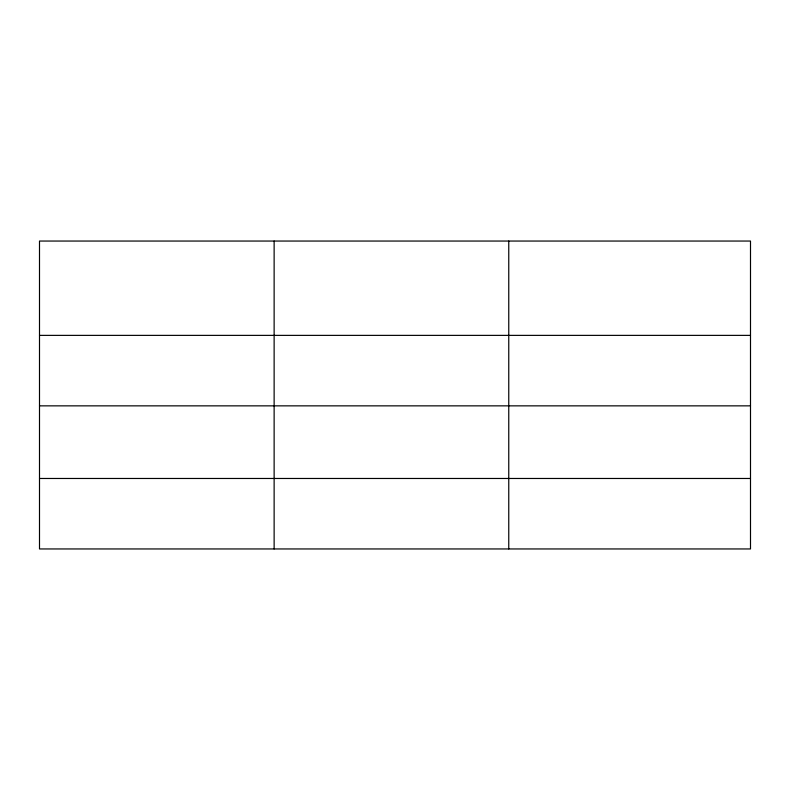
<?xml version="1.0" encoding="UTF-8"?>
<svg xmlns="http://www.w3.org/2000/svg" width="790" height="790" viewBox="0 0 790 790"><rect width="100%" height="100%" fill="white"/><g stroke="black" fill="none" stroke-linecap="round" stroke-linejoin="round"><path stroke-width="1.19" d="M750.5 405.853L750.5 241.049L39.5 241.049L39.5 548.951L750.5 548.951L750.5 405.853L39.5 405.853M39.5 335.375L750.5 335.375M39.5 478.473L750.5 478.473M508.76 241.049L508.76 548.951M274.13 241.049L274.13 548.951"/></g></svg>
